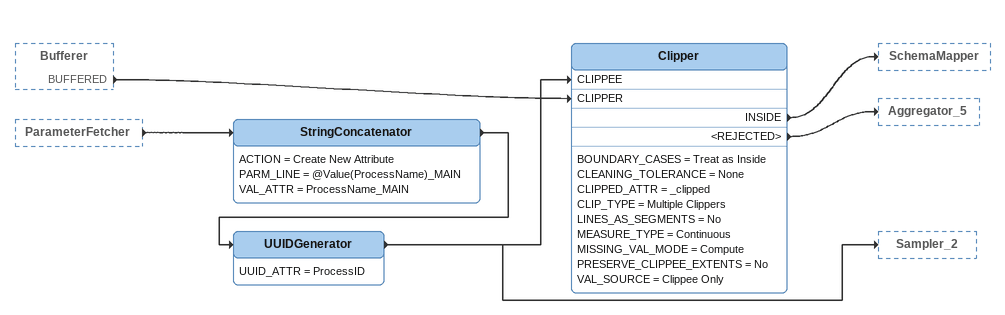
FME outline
Bufferer [outside]
    BUFFERED -> Clipper [CLIPPER]
ParameterFetcher [outside]
    -> StringConcatenator
StringConcatenator
    ACTION = Create New Attribute
    PARM_LINE = @Value(ProcessName)_MAIN
    VAL_ATTR = ProcessName_MAIN
    -> UUIDGenerator
UUIDGenerator
    UUID_ATTR = ProcessID
    -> Clipper [CLIPPEE]
    -> Sampler_2
Clipper
    BOUNDARY_CASES = Treat as Inside
    CLEANING_TOLERANCE = None
    CLIPPED_ATTR = _clipped
    CLIP_TYPE = Multiple Clippers
    LINES_AS_SEGMENTS = No
    MEASURE_TYPE = Continuous
    MISSING_VAL_MODE = Compute
    PRESERVE_CLIPPEE_EXTENTS = No
    VAL_SOURCE = Clippee Only
    INSIDE -> SchemaMapper
    <REJECTED> -> Aggregator_5
